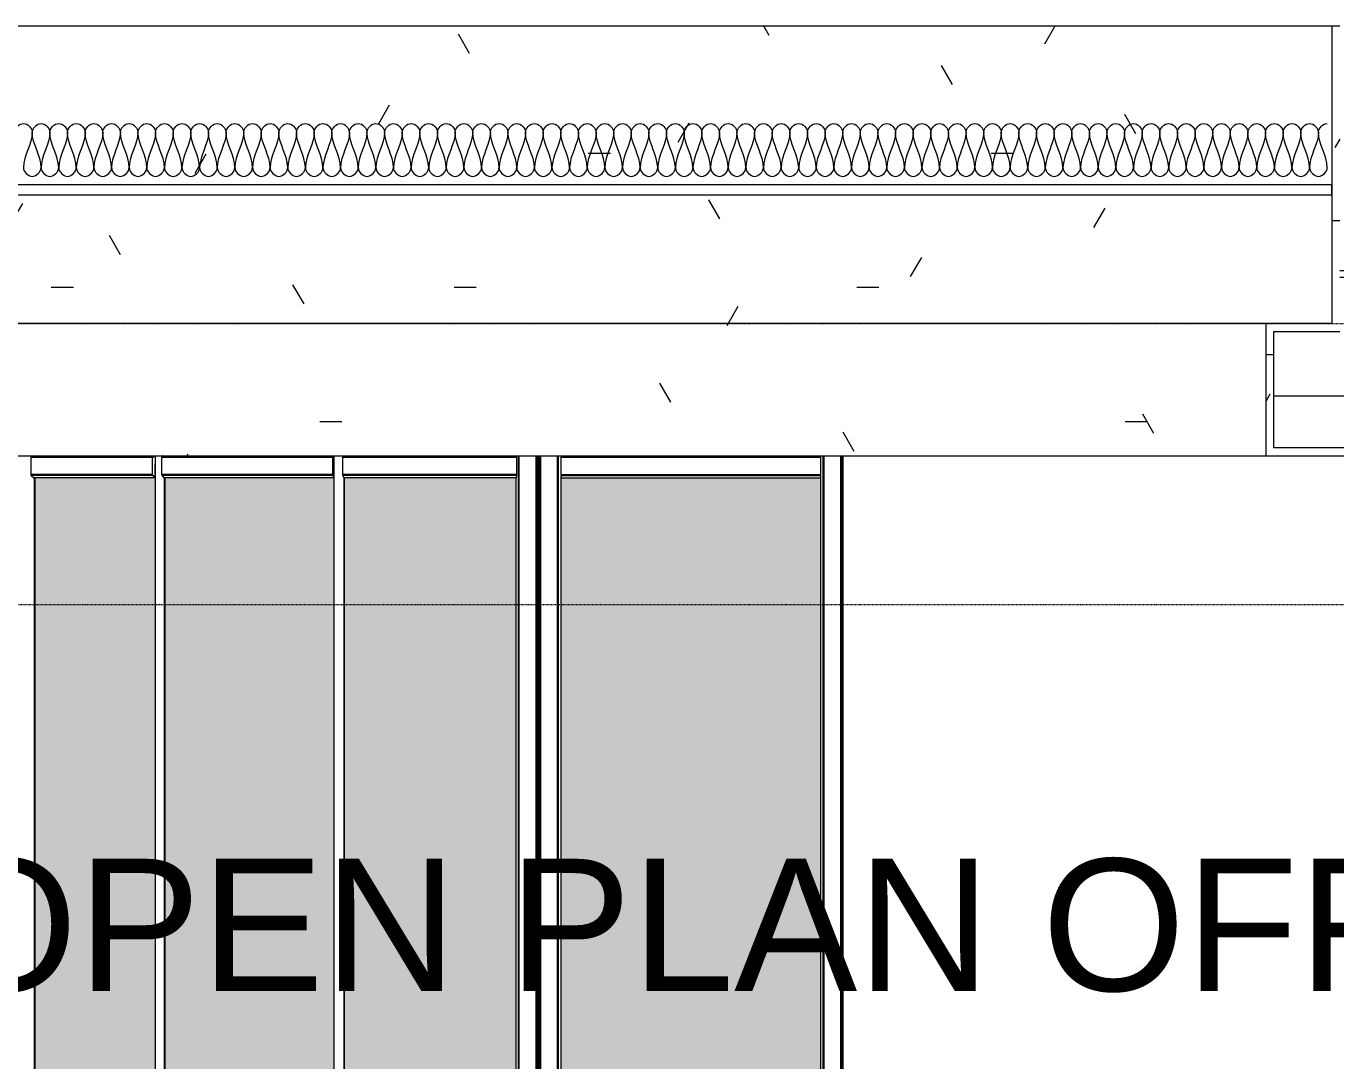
# Model space of a CAD drawing. Header units: millimetres. Extents: x -12186 to 152825, y -4386 to 9463.
# Drawn here: x 4589 to 6572, y 1689 to 3255 of the extents above; entities that cross this region are included whole.
import ezdxf

# ---------------------------------------------------------------- set-up
doc = ezdxf.new("R2010")
doc.units = ezdxf.units.MM
doc.linetypes.add('1000 Dashed', pattern=[2, 1, -1])
for name, color, linetype, lineweight in [('A-AREA-IDEN', 2, 'Continuous', 5), ('A-CLNG', 13, 'Continuous', 9), ('A-CLNG-PATT', 13, 'Continuous', 9), ('A-DETL', 90, 'Continuous', 5), ('A-FLOR-LEVL', 51, 'Continuous', 5), ('A-GLAZ-CURT', 52, 'Continuous', 5), ('A-GLAZ-CWMG', 51, 'Continuous', 5), ('I-WALL', 2, 'Continuous', 9)]:
    doc.layers.add(name, color=color, linetype=linetype, lineweight=lineweight)
doc.styles.add('Arial_2', font='arial.ttf', dxfattribs={"height": 200})
pattern_1 = [(0, (-1469.1, 2452.91), (812.8, 203.2), [33.528, -576.072, 33.528, -3827.272]), (0, (-1469.1, 2452.91), (812.8, 203.2), [-643.128, -576.072, 33.528, -1185.672, -2032]), (0, (-1469.1, 2452.91), (812.8, 203.2), [-2438.4, 33.528, -576.072, 33.528, -1388.872]), (0, (-1469.1, 2452.91), (812.8, 203.2), [-3081.528, -372.872, 33.528, -982.472]), (120, (-1164.3, 2554.51), (-582.3764, 602.3054), [33.528, -576.072, 33.528, -3827.272]), (120, (-1164.3, 2554.51), (-582.3764, 602.3054), [-643.128, -576.072, 33.528, -1185.672, -2032]), (120, (-1164.3, 2554.51), (-582.3764, 602.3054), [-2438.4, 33.528, -576.072, 33.528, -1388.872]), (120, (-1164.3, 2554.51), (-582.3764, 602.3054), [-3081.528, -372.872, 33.528, -982.472]), (240, (-1062.7, 2960.91), (-230.4236, -805.5054), [33.528, -576.072, 33.528, -3827.272]), (240, (-1062.7, 2960.91), (-230.4236, -805.5054), [-643.128, -576.072, 33.528, -1185.672, -2032]), (240, (-1062.7, 2960.91), (-230.4236, -805.5054), [-2438.4, 33.528, -576.072, 33.528, -1388.872]), (240, (-1062.7, 2960.91), (-230.4236, -805.5054), [-3081.528, -372.872, 33.528, -982.472])]

# ---------------------------------------------------------------- blocks, each defined once
blk = doc.blocks.new('System Panel - Glazed-1545070-Section A-A')
at = {"layer": 'A-GLAZ-CURT'}
h = blk.add_hatch(color=256, dxfattribs=at)
h.paths.add_polyline_path([(5070.8, 33.7), (5331.2, 33.7), (5331.2, 410.1), (5070.8, 404.6), (5070.8, 72.6)])
h.paths.add_polyline_path([(5070.8, 693.8), (5327.9, 709.8), (5331.2, 710.4), (5331.2, 2571.3), (5070.8, 2571.3), (5070.8, 693.9)])
blk.add_line((5070.8, 2571.3), (5070.8, 693.8), dxfattribs=at)
blk = doc.blocks.new('Rectangular Mullion - Clarity Aluminium Top Frame-1456944-Section A-A')
at = {"layer": 'A-GLAZ-CWMG'}
for p, q in [((4596.3, 2602.5), (4596.3, 2576.5)), ((4780.9, 2602.5), (4596.3, 2602.5)), ((4781.2, 2603), (4596.6, 2603)), ((4781.2, 2603), (4596.6, 2603)), ((4598.1, 2604.5), (4598.1, 2603)), ((4782.2, 2604.5), (4598.1, 2604.5)), ((4780.9, 2576.5), (4780.9, 2602.5)), ((4781.2, 2603), (4782.2, 2603)), ((4782.2, 2603), (4782.2, 2604.5)), ((4784.6, 2604.5), (4782.2, 2604.5)), ((4784.6, 2604.4), (4782.2, 2604.4)), ((4784.6, 2603.5), (4782.2, 2603.5)), ((4784.6, 2603.5), (4782.2, 2603.5)), ((4784.4, 2592), (4784.4, 2571.3)), ((4780.9, 2576.5), (4596.3, 2576.5)), ((4597.1, 2575), (4601.1, 2571.3)), ((4781.5, 2575), (4597.1, 2575)), ((4784.4, 2571.3), (4601.1, 2571.3)), ((4784.4, 2571.3), (4781.5, 2575))]:
    blk.add_line(p, q, dxfattribs=at)
at = {"layer": 'A-GLAZ-CWMG', "flags": 128}
for points in [[(4596.6, 2603), (4596.4, 2602.8), (4596.3, 2602.5)], [(4598.5, 2605), (4598.2, 2604.9), (4598.1, 2604.5)], [(4780.9, 2602.5), (4781, 2602.8), (4781.2, 2603)], [(4782.2, 2604.5), (4782.3, 2604.9), (4782.5, 2605)], [(4596.3, 2576.5), (4596.6, 2575.5), (4597.1, 2575)], [(4781.5, 2575), (4781.1, 2575.5), (4780.9, 2576.5)]]:
    blk.add_lwpolyline(points, dxfattribs=at)
blk = doc.blocks.new('System Panel - Glazed-1545071-Section A-A')
at = {"layer": 'A-GLAZ-CURT'}
h = blk.add_hatch(color=256, dxfattribs=at)
h.paths.add_polyline_path([(5055.3, 30), (5055.3, 404.7), (5037.5, 403.7), (4913.4, 33.7), (5055.3, 33.7), (5055.3, 30)])
h.paths.add_polyline_path([(4799.8, 33.7), (4893.5, 33.7), (5020.7, 415.5), (4942.6, 414.9), (4939.3, 416.3), (4820.9, 892.1), (4900.1, 891), (4905.2, 889.4), (4917.4, 881.6), (4923.7, 875.3), (4929.6, 866.9), (4933.7, 859.1), (4996.8, 729.7), (5010.2, 700.7), (5013.4, 689.8), (5055.3, 693.5), (5055.3, 2571.3), (4799.3, 2571.3), (4799.3, 33.7)])
blk.add_line((4799.3, 2571.3), (4799.3, 33.7), dxfattribs=at)
blk = doc.blocks.new('Rectangular Mullion - Clarity Aluminium Top Frame-1545067-Section A-A')
at = {"layer": 'A-GLAZ-CWMG'}
for p, q in [((5068.3, 2602.5), (5068.3, 2576.5)), ((5332, 2602.5), (5068.3, 2602.5)), ((5332, 2603), (5068.4, 2603)), ((5332, 2603), (5068.4, 2603)), ((5068.9, 2604.5), (5068.9, 2603)), ((5331.9, 2604.5), (5068.9, 2604.5)), ((5070.3, 2605), (5070.3, 2605)), ((5331.9, 2603), (5331.9, 2604.5)), ((5332, 2576.5), (5332, 2602.5)), ((5332, 2576.5), (5068.3, 2576.5)), ((5068.6, 2575), (5070, 2571.3)), ((5332, 2575), (5068.6, 2575)), ((5331.7, 2571.3), (5070, 2571.3)), ((5331.7, 2571.3), (5332, 2575))]:
    blk.add_line(p, q, dxfattribs=at)
at = {"layer": 'A-GLAZ-CWMG', "flags": 128}
for points in [[(5068.4, 2603), (5068.3, 2602.8), (5068.3, 2602.5)], [(5069.1, 2605), (5069, 2604.9), (5068.9, 2604.5)], [(5331.9, 2604.5), (5331.9, 2604.9), (5331.9, 2605)], [(5332, 2602.5), (5332, 2602.8), (5332, 2603)], [(5068.3, 2576.5), (5068.4, 2575.5), (5068.6, 2575)], [(5332, 2575), (5332, 2575.5), (5332, 2576.5)]]:
    blk.add_lwpolyline(points, dxfattribs=at)
blk = doc.blocks.new('System Panel - Glazed-1456966-Section A-A')
at = {"layer": 'A-GLAZ-CURT'}
blk.add_hatch(color=256, dxfattribs=at).paths.add_polyline_path([(4784.4, 30), (4784.6, 31.1), (4784.4, 2571.3), (4602.7, 2571.3), (4602.7, 33.7), (4784.4, 33.7), (4784.4, 30)])
blk.add_line((4602.7, 2571.3), (4602.7, 33.7), dxfattribs=at)
blk = doc.blocks.new('Rectangular Mullion - Clarity Aluminium Top Frame-1545069-Section A-A')
at = {"layer": 'A-GLAZ-CWMG'}
for p, q in [((4794.5, 2602.5), (4794.5, 2576.5)), ((5053.6, 2602.5), (4794.5, 2602.5)), ((5053.7, 2603), (4794.7, 2603)), ((5053.7, 2603), (4794.7, 2603)), ((4795.8, 2604.5), (4795.8, 2603)), ((5054.2, 2604.5), (4795.8, 2604.5)), ((4798.7, 2605), (4798.6, 2605)), ((5053.6, 2576.5), (5053.6, 2602.5)), ((5053.7, 2603), (5054.2, 2603)), ((5054.2, 2603), (5054.2, 2604.5)), ((5055.3, 2592), (5055.3, 2571.3)), ((5053.6, 2576.5), (4794.5, 2576.5)), ((4795.1, 2575), (4798, 2571.3)), ((5053.9, 2575), (4795.1, 2575)), ((5055.3, 2571.3), (4798, 2571.3)), ((5055.3, 2571.3), (5053.9, 2575))]:
    blk.add_line(p, q, dxfattribs=at)
at = {"layer": 'A-GLAZ-CWMG', "flags": 128}
for points in [[(4794.7, 2603), (4794.6, 2602.8), (4794.5, 2602.5)], [(4796.1, 2605), (4795.9, 2604.9), (4795.8, 2604.5)], [(5053.6, 2602.5), (5053.6, 2602.8), (5053.7, 2603)], [(5054.2, 2604.5), (5054.3, 2604.9), (5054.4, 2605)], [(4794.5, 2576.5), (4794.7, 2575.5), (4795.1, 2575)], [(5053.9, 2575), (5053.7, 2575.5), (5053.6, 2576.5)]]:
    blk.add_lwpolyline(points, dxfattribs=at)
blk = doc.blocks.new('Rectangular Mullion - Clarity Aluminium Mid Frame-V200-Section A-A')
at = {"layer": 'A-GLAZ-CWMG'}
blk.add_line((4601.3, 2571.3), (4601.3, 33.7), dxfattribs=at)
blk = doc.blocks.new('Rectangular Mullion - Clarity Aluminium Mid Frame-V201-Section A-A')
at = {"layer": 'A-GLAZ-CWMG'}
for p, q in [((4784.6, 2605), (4784.6, 31.1)), ((4798.1, 2571.3), (4798.1, 33.7))]:
    blk.add_line(p, q, dxfattribs=at)
blk = doc.blocks.new('Rectangular Mullion - Clarity Aluminium Mid Frame-V202-Section A-A')
at = {"layer": 'A-GLAZ-CWMG'}
for p, q in [((5055.3, 2605), (5055.3, 2592)), ((5055.3, 2571.2), (5055.3, 692.8)), ((5070, 2571.3), (5070, 693.8))]:
    blk.add_line(p, q, dxfattribs=at)
blk = doc.blocks.new('Rectangular Mullion - Clarity Aluminium Bottom Frame-1456970-Section A-A')
at = {"layer": 'A-GLAZ-CWMG'}
for p, q in [((5334.4, 708.3), (5334.4, 2605)), ((5335.7, 707.8), (5335.7, 2605)), ((5361.6, 683), (5361.6, 2605)), ((5362.4, 681.3), (5362.4, 2605)), ((5363.9, 676.5), (5363.9, 2605)), ((5364.4, 673.3), (5364.4, 2605)), ((5364.9, 670.5), (5364.9, 2605)), ((5364.9, 670.6), (5364.9, 2605)), ((5331.2, 709.2), (5331.2, 2571.3))]:
    blk.add_line(p, q, dxfattribs=at)
blk = doc.blocks.new('System Panel - Glazed-1544942-Section A-A')
at = {"layer": 'A-GLAZ-CURT'}
h = blk.add_hatch(color=256, dxfattribs=at)
h.paths.add_polyline_path([(5399, 33.7), (5444.1, 33.7), (5399, 327.4), (5399, 39.4)])
h.paths.add_polyline_path([(5557.3, 33.7), (5563.8, 33.7), (5563.8, 750), (5791.6, 750), (5791.6, 2571.3), (5399, 2571.3), (5399, 503.5), (5431.3, 490.3), (5437.4, 487.5), (5442.1, 420.2), (5404.1, 419.4), (5416.5, 338.2), (5463.8, 33.7), (5522.9, 33.7)])
h.paths.add_polyline_path([(5663.8, 50), (5704.6, 50), (5704.6, 70), (5663.8, 70), (5663.8, 630), (5791.6, 630), (5791.6, 720), (5583.8, 720), (5583.8, 50), (5660.6, 50)])
h.paths.add_polyline_path([(5791.6, 50), (5791.6, 70), (5747.3, 70), (5747.3, 50), (5763.9, 50)])
blk = doc.blocks.new('Rectangular Mullion - Clarity Aluminium Top Frame-1544940-Section A-A')
at = {"layer": 'A-GLAZ-CWMG'}
for p, q in [((5399, 2605), (5399, 2604.4)), ((5399, 2603.6), (5399, 2604.4)), ((5399, 2604.4), (5791.6, 2604.4)), ((5399, 2603), (5399, 2603.6)), ((5399, 2603.6), (5791.6, 2603.6)), ((5791.6, 2603), (5399, 2603)), ((5399, 2603), (5399, 2602.5)), ((5399, 2576.5), (5399, 2602.5)), ((5791.6, 2602.5), (5399, 2602.5)), ((5791.6, 2604.4), (5791.6, 2605)), ((5791.6, 2604.4), (5791.6, 2603.6)), ((5791.6, 2603.6), (5791.6, 2603)), ((5791.6, 2602.5), (5791.6, 2603)), ((5791.6, 2602.5), (5791.6, 2576.5)), ((5399, 2576.5), (5399, 2575)), ((5399, 2576.5), (5791.6, 2576.5)), ((5399, 2571.3), (5399, 2575)), ((5399, 2575), (5791.6, 2575)), ((5399, 2571.3), (5791.6, 2571.3)), ((5791.6, 2575), (5791.6, 2576.5)), ((5791.6, 2575), (5791.6, 2571.3))]:
    blk.add_line(p, q, dxfattribs=at)
blk = doc.blocks.new('Ceilings 1 - Ceilings 2-1438873-Section A-A')
at = {"layer": 'A-CLNG-PATT', "lineweight": 5}
h = blk.add_hatch(dxfattribs=at)
h.set_pattern_fill('FP_45', color=256, style=0, pattern_type=2)
h.set_pattern_definition([(0, (-1469.11, 2452.91), (406.4, 101.6), [33.528, -271.272, 33.528, -271.272, -1625.6]), (0, (-1469.11, 2452.91), (406.4, 101.6), [-609.6, 33.528, -576.072, 33.528, -271.272, -711.2]), (0, (-1469.11, 2452.91), (406.4, 101.6), [-1524, 33.528, -169.672, 33.528, -474.472]), (120, (-1316.71, 2503.72), (-291.1882, 301.1527), [33.528, -271.272, 33.528, -271.272, -1625.6]), (120, (-1316.71, 2503.72), (-291.1882, 301.1527), [-609.6, 33.528, -576.072, 33.528, -271.272, -711.2]), (120, (-1316.71, 2503.72), (-291.1882, 301.1527), [-1524, 33.528, -169.672, 33.528, -474.472]), (240, (-1265.91, 2706.91), (-115.2118, -402.7527), [33.528, -271.272, 33.528, -1896.872]), (240, (-1265.91, 2706.91), (-115.2118, -402.7527), [-338.328, -271.272, 33.528, -576.072, -1016]), (240, (-1265.91, 2706.91), (-115.2118, -402.7527), [-1219.2, 33.528, -271.272, 33.528, -677.672]), (240, (-1265.91, 2706.91), (-115.2118, -402.7527), [-1557.528, -169.672, 33.528, -474.472])])
h.paths.add_polyline_path([(1438.7, 2605), (2498.7, 2605), (2498.7, 2805), (2398.7, 2805), (2398.7, 3255), (2386.7, 3255), (2386.7, 2793), (2486.7, 2793), (2486.7, 2617), (1438.7, 2617)])
h.paths.add_polyline_path([(7451.2, 2605), (7525.7, 2605), (7525.7, 2617), (6477.7, 2617), (6477.7, 2793), (6577.7, 2793), (6577.7, 3255), (6565.7, 3255), (6565.7, 2805), (6465.7, 2805), (6465.7, 2605), (6900.2, 2605)])
at = {"layer": 'A-CLNG-PATT'}
h = blk.add_hatch(dxfattribs=at)
h.set_pattern_fill('FP_44', color=256, style=0, pattern_type=2)
h.set_pattern_definition(pattern_1)
h.paths.add_polyline_path([(2486.7, 2805), (6565.7, 2805), (6565.7, 3000), (2398.7, 3000), (2398.7, 2805)])
h.paths.add_polyline_path([(3594.6, 3015), (6565.7, 3015), (6565.7, 3255), (2398.7, 3255), (2398.7, 3015), (3043.7, 3015)])
h = blk.add_hatch(dxfattribs=at)
h.set_pattern_fill('FP_44', color=256, style=0, pattern_type=2)
h.set_pattern_definition(pattern_1)
h.paths.add_polyline_path([(4834.2, 2605), (6465.7, 2605), (6465.7, 2805), (2498.7, 2805), (2498.7, 2605), (4765.4, 2605)])
at = {"layer": 'A-CLNG'}
for p, q in [((6565.7, 3255), (2398.7, 3255)), ((6577.7, 3255), (6565.7, 3255)), ((6565.7, 3255), (6565.7, 2805)), ((6465.7, 2805), (2498.7, 2805)), ((6465.7, 2805), (6465.7, 2605)), ((6565.7, 2805), (6465.7, 2805)), ((6477.7, 2617), (6477.7, 2793)), ((6477.7, 2793), (6577.7, 2793)), ((7525.7, 2617), (6477.7, 2617)), ((2498.7, 2605), (6465.7, 2605)), ((6465.7, 2605), (7525.7, 2605))]:
    blk.add_line(p, q, dxfattribs=at)
blk = doc.blocks.new('Ceilings 5 - Ceilings 2-1440822-Section A-A')
at = {"layer": 'A-CLNG-PATT'}
h = blk.add_hatch(dxfattribs=at)
h.set_pattern_fill('FP_44', color=256, style=0, pattern_type=2)
h.set_pattern_definition(pattern_1)
h.paths.add_polyline_path([(6900.2, 2695.2), (7525.7, 2695.2), (7525.7, 2875), (6577.7, 2875), (6577.7, 2793), (6477.7, 2793), (6477.7, 2695.2), (6624.8, 2695.2)])
h = blk.add_hatch(dxfattribs=at)
h.set_pattern_fill('FP_44', color=256, style=0, pattern_type=2)
h.set_pattern_definition(pattern_1)
h.paths.add_polyline_path([(7198.5, 2875), (7198.5, 2885), (6577.7, 2885), (6577.7, 2875), (6900.2, 2875)])
at = {"layer": 'A-CLNG'}
for p, q in [((7198.5, 2885), (6577.7, 2885)), ((6577.7, 2875), (7525.7, 2875)), ((7198.5, 2885), (7210.5, 2885)), ((7198.5, 2875), (7198.5, 2885)), ((7210.5, 2875), (7210.5, 2885)), ((7525.7, 2875), (7525.7, 2805))]:
    blk.add_line(p, q, dxfattribs=at)
blk = doc.blocks.new('Rectangular Mullion - Clarity Aluminium Top Frame-V208-Section A-A')
at = {"layer": 'A-GLAZ-CWMG'}
for p, q in [((5795.3, 2605), (5795.3, 750)), ((5796.8, 2605), (5796.8, 750)), ((5822.7, 750), (5822.7, 2605)), ((5823.3, 750), (5823.3, 2605)), ((5823.9, 2605), (5823.9, 750)), ((5824.7, 2605), (5824.7, 750)), ((5791.6, 2571.3), (5791.6, 750))]:
    blk.add_line(p, q, dxfattribs=at)
blk = doc.blocks.new('Rectangular Mullion - Clarity Aluminium Bottom Frame-V210-Section A-A')
at = {"layer": 'A-GLAZ-CWMG'}
for p, q in [((5365.3, 2605), (5365.3, 667.6)), ((5365.9, 659), (5365.9, 2605)), ((5366.7, 647.8), (5366.7, 2605)), ((5367.3, 2605), (5367.3, 639.2)), ((5367.8, 2605), (5367.8, 631.9)), ((5393.8, 505.4), (5393.8, 2605)), ((5395.3, 504.9), (5395.3, 2605)), ((5399, 504.2), (5399, 2571.3))]:
    blk.add_line(p, q, dxfattribs=at)

msp = doc.modelspace()

# ---------------------------------------------------------------- linework, layer by layer
at = {"layer": 'A-CLNG'}
for p, q in [((6565.7, 3015), (2398.7, 3015)), ((6565.7, 3000), (6565.7, 3015)), ((2398.7, 3000), (6565.7, 3000))]:
    msp.add_line(p, q, dxfattribs=at)
at = {"layer": 'A-DETL'}
for points in [[(4572, 3094.4), (4572, 3100.7), (4585.3, 3114.8), (4598.7, 3100.7), (4598.7, 3094.4)], [(4598.7, 3094.4), (4598.7, 3076.1), (4585.3, 3059.4), (4585.3, 3041.1)], [(4598.7, 3094.4), (4598.7, 3100.7), (4612, 3114.8), (4625.3, 3100.7), (4625.3, 3094.4)], [(4612, 3041.1), (4612, 3059.4), (4598.7, 3076.1), (4598.7, 3094.4)], [(4625.3, 3094.4), (4625.3, 3076.1), (4612, 3059.4), (4612, 3041.1)], [(4625.3, 3094.4), (4625.3, 3100.7), (4638.7, 3114.8), (4652, 3100.7), (4652, 3094.4)], [(4638.7, 3041.1), (4638.7, 3059.4), (4625.3, 3076.1), (4625.3, 3094.4)], [(4652, 3094.4), (4652, 3076.1), (4638.7, 3059.4), (4638.7, 3041.1)], [(4652, 3094.4), (4652, 3100.7), (4665.3, 3114.8), (4678.7, 3100.7), (4678.7, 3094.4)], [(4665.3, 3041.1), (4665.3, 3059.4), (4652, 3076.1), (4652, 3094.4)], [(4678.7, 3094.4), (4678.7, 3076.1), (4665.3, 3059.4), (4665.3, 3041.1)], [(4678.7, 3094.4), (4678.7, 3100.7), (4692, 3114.8), (4705.3, 3100.7), (4705.3, 3094.4)], [(4692, 3041.1), (4692, 3059.4), (4678.7, 3076.1), (4678.7, 3094.4)], [(4705.3, 3094.4), (4705.3, 3076.1), (4692, 3059.4), (4692, 3041.1)], [(4705.3, 3094.4), (4705.3, 3100.7), (4718.7, 3114.8), (4732, 3100.7), (4732, 3094.4)], [(4718.7, 3041.1), (4718.7, 3059.4), (4705.3, 3076.1), (4705.3, 3094.4)], [(4732, 3094.4), (4732, 3076.1), (4718.7, 3059.4), (4718.7, 3041.1)], [(4732, 3094.4), (4732, 3100.7), (4745.3, 3114.8), (4758.7, 3100.7), (4758.7, 3094.4)], [(4745.3, 3041.1), (4745.3, 3059.4), (4732, 3076.1), (4732, 3094.4)], [(4758.7, 3094.4), (4758.7, 3076.1), (4745.3, 3059.4), (4745.3, 3041.1)], [(4758.7, 3094.4), (4758.7, 3100.7), (4772, 3114.8), (4785.3, 3100.7), (4785.3, 3094.4)], [(4772, 3041.1), (4772, 3059.4), (4758.7, 3076.1), (4758.7, 3094.4)], [(4785.3, 3094.4), (4785.3, 3076.1), (4772, 3059.4), (4772, 3041.1)], [(4785.3, 3094.4), (4785.3, 3100.7), (4798.7, 3114.8), (4812, 3100.7), (4812, 3094.4)], [(4798.7, 3041.1), (4798.7, 3059.4), (4785.3, 3076.1), (4785.3, 3094.4)], [(4812, 3094.4), (4812, 3076.1), (4798.7, 3059.4), (4798.7, 3041.1)], [(4812, 3094.4), (4812, 3100.7), (4825.3, 3114.8), (4838.7, 3100.7), (4838.7, 3094.4)], [(4825.3, 3041.1), (4825.3, 3059.4), (4812, 3076.1), (4812, 3094.4)], [(4838.7, 3094.4), (4838.7, 3076.1), (4825.3, 3059.4), (4825.3, 3041.1)], [(4838.7, 3094.4), (4838.7, 3100.7), (4852, 3114.8), (4865.3, 3100.7), (4865.3, 3094.4)], [(4852, 3041.1), (4852, 3059.4), (4838.7, 3076.1), (4838.7, 3094.4)], [(4865.3, 3094.4), (4865.3, 3076.1), (4852, 3059.4), (4852, 3041.1)], [(4865.3, 3094.4), (4865.3, 3100.7), (4878.7, 3114.8), (4892, 3100.7), (4892, 3094.4)], [(4878.7, 3041.1), (4878.7, 3059.4), (4865.3, 3076.1), (4865.3, 3094.4)], [(4892, 3094.4), (4892, 3076.1), (4878.7, 3059.4), (4878.7, 3041.1)], [(4892, 3094.4), (4892, 3100.7), (4905.3, 3114.8), (4918.7, 3100.7), (4918.7, 3094.4)], [(4905.3, 3041.1), (4905.3, 3059.4), (4892, 3076.1), (4892, 3094.4)], [(4918.7, 3094.4), (4918.7, 3076.1), (4905.3, 3059.4), (4905.3, 3041.1)], [(4918.7, 3094.4), (4918.7, 3100.7), (4932, 3114.8), (4945.3, 3100.7), (4945.3, 3094.4)], [(4932, 3041.1), (4932, 3059.4), (4918.7, 3076.1), (4918.7, 3094.4)], [(4945.3, 3094.4), (4945.3, 3076.1), (4932, 3059.4), (4932, 3041.1)], [(4945.3, 3094.4), (4945.3, 3100.7), (4958.7, 3114.8), (4972, 3100.7), (4972, 3094.4)], [(4958.7, 3041.1), (4958.7, 3059.4), (4945.3, 3076.1), (4945.3, 3094.4)], [(4972, 3094.4), (4972, 3076.1), (4958.7, 3059.4), (4958.7, 3041.1)], [(4972, 3094.4), (4972, 3100.7), (4985.3, 3114.8), (4998.7, 3100.7), (4998.7, 3094.4)], [(4985.3, 3041.1), (4985.3, 3059.4), (4972, 3076.1), (4972, 3094.4)], [(4998.7, 3094.4), (4998.7, 3076.1), (4985.3, 3059.4), (4985.3, 3041.1)], [(4998.7, 3094.4), (4998.7, 3100.7), (5012, 3114.8), (5025.3, 3100.7), (5025.3, 3094.4)], [(5012, 3041.1), (5012, 3059.4), (4998.7, 3076.1), (4998.7, 3094.4)], [(5025.3, 3094.4), (5025.3, 3076.1), (5012, 3059.4), (5012, 3041.1)], [(5025.3, 3094.4), (5025.3, 3100.7), (5038.7, 3114.8), (5052, 3100.7), (5052, 3094.4)], [(5038.7, 3041.1), (5038.7, 3059.4), (5025.3, 3076.1), (5025.3, 3094.4)], [(5052, 3094.4), (5052, 3076.1), (5038.7, 3059.4), (5038.7, 3041.1)], [(5052, 3094.4), (5052, 3100.7), (5065.3, 3114.8), (5078.7, 3100.7), (5078.7, 3094.4)], [(5065.3, 3041.1), (5065.3, 3059.4), (5052, 3076.1), (5052, 3094.4)], [(5078.7, 3094.4), (5078.7, 3076.1), (5065.3, 3059.4), (5065.3, 3041.1)], [(5078.7, 3094.4), (5078.7, 3100.7), (5092, 3114.8), (5105.3, 3100.7), (5105.3, 3094.4)], [(5092, 3041.1), (5092, 3059.4), (5078.7, 3076.1), (5078.7, 3094.4)], [(5105.3, 3094.4), (5105.3, 3076.1), (5092, 3059.4), (5092, 3041.1)], [(5105.3, 3094.4), (5105.3, 3100.7), (5118.7, 3114.8), (5132, 3100.7), (5132, 3094.4)], [(5118.7, 3041.1), (5118.7, 3059.4), (5105.3, 3076.1), (5105.3, 3094.4)], [(5132, 3094.4), (5132, 3076.1), (5118.7, 3059.4), (5118.7, 3041.1)], [(5132, 3094.4), (5132, 3100.7), (5145.3, 3114.8), (5158.7, 3100.7), (5158.7, 3094.4)], [(5145.3, 3041.1), (5145.3, 3059.4), (5132, 3076.1), (5132, 3094.4)], [(5158.7, 3094.4), (5158.7, 3076.1), (5145.3, 3059.4), (5145.3, 3041.1)], [(5158.7, 3094.4), (5158.7, 3100.7), (5172, 3114.8), (5185.3, 3100.7), (5185.3, 3094.4)], [(5172, 3041.1), (5172, 3059.4), (5158.7, 3076.1), (5158.7, 3094.4)], [(5185.3, 3094.4), (5185.3, 3076.1), (5172, 3059.4), (5172, 3041.1)], [(5185.3, 3094.4), (5185.3, 3100.7), (5198.7, 3114.8), (5212, 3100.7), (5212, 3094.4)], [(5198.7, 3041.1), (5198.7, 3059.4), (5185.3, 3076.1), (5185.3, 3094.4)], [(5212, 3094.4), (5212, 3076.1), (5198.7, 3059.4), (5198.7, 3041.1)], [(5212, 3094.4), (5212, 3100.7), (5225.3, 3114.8), (5238.7, 3100.7), (5238.7, 3094.4)], [(5225.3, 3041.1), (5225.3, 3059.4), (5212, 3076.1), (5212, 3094.4)], [(5238.7, 3094.4), (5238.7, 3076.1), (5225.3, 3059.4), (5225.3, 3041.1)], [(5238.7, 3094.4), (5238.7, 3100.7), (5252, 3114.8), (5265.3, 3100.7), (5265.3, 3094.4)], [(5252, 3041.1), (5252, 3059.4), (5238.7, 3076.1), (5238.7, 3094.4)], [(5265.3, 3094.4), (5265.3, 3076.1), (5252, 3059.4), (5252, 3041.1)], [(5265.3, 3094.4), (5265.3, 3100.7), (5278.7, 3114.8), (5292, 3100.7), (5292, 3094.4)], [(5278.7, 3041.1), (5278.7, 3059.4), (5265.3, 3076.1), (5265.3, 3094.4)], [(5292, 3094.4), (5292, 3076.1), (5278.7, 3059.4), (5278.7, 3041.1)], [(5292, 3094.4), (5292, 3100.7), (5305.3, 3114.8), (5318.7, 3100.7), (5318.7, 3094.4)], [(5305.3, 3041.1), (5305.3, 3059.4), (5292, 3076.1), (5292, 3094.4)], [(5318.7, 3094.4), (5318.7, 3076.1), (5305.3, 3059.4), (5305.3, 3041.1)], [(5318.7, 3094.4), (5318.7, 3100.7), (5332, 3114.8), (5345.3, 3100.7), (5345.3, 3094.4)], [(5332, 3041.1), (5332, 3059.4), (5318.7, 3076.1), (5318.7, 3094.4)], [(5345.3, 3094.4), (5345.3, 3076.1), (5332, 3059.4), (5332, 3041.1)], [(5345.3, 3094.4), (5345.3, 3100.7), (5358.7, 3114.8), (5372, 3100.7), (5372, 3094.4)], [(5358.7, 3041.1), (5358.7, 3059.4), (5345.3, 3076.1), (5345.3, 3094.4)], [(5372, 3094.4), (5372, 3076.1), (5358.7, 3059.4), (5358.7, 3041.1)], [(5372, 3094.4), (5372, 3100.7), (5385.3, 3114.8), (5398.7, 3100.7), (5398.7, 3094.4)], [(5385.3, 3041.1), (5385.3, 3059.4), (5372, 3076.1), (5372, 3094.4)], [(5398.7, 3094.4), (5398.7, 3076.1), (5385.3, 3059.4), (5385.3, 3041.1)], [(5398.7, 3094.4), (5398.7, 3100.7), (5412, 3114.8), (5425.3, 3100.7), (5425.3, 3094.4)], [(5412, 3041.1), (5412, 3059.4), (5398.7, 3076.1), (5398.7, 3094.4)], [(5425.3, 3094.4), (5425.3, 3076.1), (5412, 3059.4), (5412, 3041.1)], [(5425.3, 3094.4), (5425.3, 3100.7), (5438.7, 3114.8), (5452, 3100.7), (5452, 3094.4)], [(5438.7, 3041.1), (5438.7, 3059.4), (5425.3, 3076.1), (5425.3, 3094.4)], [(5452, 3094.4), (5452, 3076.1), (5438.7, 3059.4), (5438.7, 3041.1)], [(5452, 3094.4), (5452, 3100.7), (5465.3, 3114.8), (5478.7, 3100.7), (5478.7, 3094.4)], [(5465.3, 3041.1), (5465.3, 3059.4), (5452, 3076.1), (5452, 3094.4)], [(5478.7, 3094.4), (5478.7, 3076.1), (5465.3, 3059.4), (5465.3, 3041.1)], [(5478.7, 3094.4), (5478.7, 3100.7), (5492, 3114.8), (5505.3, 3100.7), (5505.3, 3094.4)], [(5492, 3041.1), (5492, 3059.4), (5478.7, 3076.1), (5478.7, 3094.4)], [(5505.3, 3094.4), (5505.3, 3076.1), (5492, 3059.4), (5492, 3041.1)], [(5505.3, 3094.4), (5505.3, 3100.7), (5518.7, 3114.8), (5532, 3100.7), (5532, 3094.4)], [(5518.7, 3041.1), (5518.7, 3059.4), (5505.3, 3076.1), (5505.3, 3094.4)], [(5532, 3094.4), (5532, 3076.1), (5518.7, 3059.4), (5518.7, 3041.1)], [(5532, 3094.4), (5532, 3100.7), (5545.3, 3114.8), (5558.7, 3100.7), (5558.7, 3094.4)], [(5545.3, 3041.1), (5545.3, 3059.4), (5532, 3076.1), (5532, 3094.4)], [(5558.7, 3094.4), (5558.7, 3076.1), (5545.3, 3059.4), (5545.3, 3041.1)], [(5558.7, 3094.4), (5558.7, 3100.7), (5572, 3114.8), (5585.3, 3100.7), (5585.3, 3094.4)], [(5572, 3041.1), (5572, 3059.4), (5558.7, 3076.1), (5558.7, 3094.4)], [(5585.3, 3094.4), (5585.3, 3076.1), (5572, 3059.4), (5572, 3041.1)], [(5585.3, 3094.4), (5585.3, 3100.7), (5598.7, 3114.8), (5612, 3100.7), (5612, 3094.4)], [(5598.7, 3041.1), (5598.7, 3059.4), (5585.3, 3076.1), (5585.3, 3094.4)], [(5612, 3094.4), (5612, 3076.1), (5598.7, 3059.4), (5598.7, 3041.1)], [(5612, 3094.4), (5612, 3100.7), (5625.3, 3114.8), (5638.7, 3100.7), (5638.7, 3094.4)], [(5625.3, 3041.1), (5625.3, 3059.4), (5612, 3076.1), (5612, 3094.4)], [(5638.7, 3094.4), (5638.7, 3076.1), (5625.3, 3059.4), (5625.3, 3041.1)], [(5638.7, 3094.4), (5638.7, 3100.7), (5652, 3114.8), (5665.3, 3100.7), (5665.3, 3094.4)], [(5652, 3041.1), (5652, 3059.4), (5638.7, 3076.1), (5638.7, 3094.4)], [(5665.3, 3094.4), (5665.3, 3076.1), (5652, 3059.4), (5652, 3041.1)], [(5665.3, 3094.4), (5665.3, 3100.7), (5678.7, 3114.8), (5692, 3100.7), (5692, 3094.4)], [(5678.7, 3041.1), (5678.7, 3059.4), (5665.3, 3076.1), (5665.3, 3094.4)], [(5692, 3094.4), (5692, 3076.1), (5678.7, 3059.4), (5678.7, 3041.1)], [(5692, 3094.4), (5692, 3100.7), (5705.3, 3114.8), (5718.7, 3100.7), (5718.7, 3094.4)], [(5705.3, 3041.1), (5705.3, 3059.4), (5692, 3076.1), (5692, 3094.4)], [(5718.7, 3094.4), (5718.7, 3076.1), (5705.3, 3059.4), (5705.3, 3041.1)], [(5718.7, 3094.4), (5718.7, 3100.7), (5732, 3114.8), (5745.3, 3100.7), (5745.3, 3094.4)], [(5732, 3041.1), (5732, 3059.4), (5718.7, 3076.1), (5718.7, 3094.4)], [(5745.3, 3094.4), (5745.3, 3076.1), (5732, 3059.4), (5732, 3041.1)], [(5745.3, 3094.4), (5745.3, 3100.7), (5758.7, 3114.8), (5772, 3100.7), (5772, 3094.4)], [(5758.7, 3041.1), (5758.7, 3059.4), (5745.3, 3076.1), (5745.3, 3094.4)], [(5772, 3094.4), (5772, 3076.1), (5758.7, 3059.4), (5758.7, 3041.1)], [(5772, 3094.4), (5772, 3100.7), (5785.3, 3114.8), (5798.7, 3100.7), (5798.7, 3094.4)], [(5785.3, 3041.1), (5785.3, 3059.4), (5772, 3076.1), (5772, 3094.4)], [(5798.7, 3094.4), (5798.7, 3076.1), (5785.3, 3059.4), (5785.3, 3041.1)], [(5798.7, 3094.4), (5798.7, 3100.7), (5812, 3114.8), (5825.3, 3100.7), (5825.3, 3094.4)], [(5812, 3041.1), (5812, 3059.4), (5798.7, 3076.1), (5798.7, 3094.4)], [(5825.3, 3094.4), (5825.3, 3076.1), (5812, 3059.4), (5812, 3041.1)], [(5825.3, 3094.4), (5825.3, 3100.7), (5838.7, 3114.8), (5852, 3100.7), (5852, 3094.4)], [(5838.7, 3041.1), (5838.7, 3059.4), (5825.3, 3076.1), (5825.3, 3094.4)], [(5852, 3094.4), (5852, 3076.1), (5838.7, 3059.4), (5838.7, 3041.1)], [(5852, 3094.4), (5852, 3100.7), (5865.3, 3114.8), (5878.7, 3100.7), (5878.7, 3094.4)], [(5865.3, 3041.1), (5865.3, 3059.4), (5852, 3076.1), (5852, 3094.4)], [(5878.7, 3094.4), (5878.7, 3076.1), (5865.3, 3059.4), (5865.3, 3041.1)], [(5878.7, 3094.4), (5878.7, 3100.7), (5892, 3114.8), (5905.3, 3100.7), (5905.3, 3094.4)], [(5892, 3041.1), (5892, 3059.4), (5878.7, 3076.1), (5878.7, 3094.4)], [(5905.3, 3094.4), (5905.3, 3076.1), (5892, 3059.4), (5892, 3041.1)], [(5905.3, 3094.4), (5905.3, 3100.7), (5918.7, 3114.8), (5932, 3100.7), (5932, 3094.4)], [(5918.7, 3041.1), (5918.7, 3059.4), (5905.3, 3076.1), (5905.3, 3094.4)], [(5932, 3094.4), (5932, 3076.1), (5918.7, 3059.4), (5918.7, 3041.1)], [(5932, 3094.4), (5932, 3100.7), (5945.3, 3114.8), (5958.7, 3100.7), (5958.7, 3094.4)], [(5945.3, 3041.1), (5945.3, 3059.4), (5932, 3076.1), (5932, 3094.4)], [(5958.7, 3094.4), (5958.7, 3076.1), (5945.3, 3059.4), (5945.3, 3041.1)], [(5958.7, 3094.4), (5958.7, 3100.7), (5972, 3114.8), (5985.3, 3100.7), (5985.3, 3094.4)], [(5972, 3041.1), (5972, 3059.4), (5958.7, 3076.1), (5958.7, 3094.4)], [(5985.3, 3094.4), (5985.3, 3076.1), (5972, 3059.4), (5972, 3041.1)], [(5985.3, 3094.4), (5985.3, 3100.7), (5998.7, 3114.8), (6012, 3100.7), (6012, 3094.4)], [(5998.7, 3041.1), (5998.7, 3059.4), (5985.3, 3076.1), (5985.3, 3094.4)], [(6012, 3094.4), (6012, 3076.1), (5998.7, 3059.4), (5998.7, 3041.1)], [(6012, 3094.4), (6012, 3100.7), (6025.3, 3114.8), (6038.7, 3100.7), (6038.7, 3094.4)], [(6025.3, 3041.1), (6025.3, 3059.4), (6012, 3076.1), (6012, 3094.4)], [(6038.7, 3094.4), (6038.7, 3076.1), (6025.3, 3059.4), (6025.3, 3041.1)], [(6038.7, 3094.4), (6038.7, 3100.7), (6052, 3114.8), (6065.3, 3100.7), (6065.3, 3094.4)], [(6052, 3041.1), (6052, 3059.4), (6038.7, 3076.1), (6038.7, 3094.4)], [(6065.3, 3094.4), (6065.3, 3076.1), (6052, 3059.4), (6052, 3041.1)], [(6065.3, 3094.4), (6065.3, 3100.7), (6078.7, 3114.8), (6092, 3100.7), (6092, 3094.4)], [(6078.7, 3041.1), (6078.7, 3059.4), (6065.3, 3076.1), (6065.3, 3094.4)], [(6092, 3094.4), (6092, 3076.1), (6078.7, 3059.4), (6078.7, 3041.1)], [(6092, 3094.4), (6092, 3100.7), (6105.3, 3114.8), (6118.7, 3100.7), (6118.7, 3094.4)], [(6105.3, 3041.1), (6105.3, 3059.4), (6092, 3076.1), (6092, 3094.4)], [(6118.7, 3094.4), (6118.7, 3076.1), (6105.3, 3059.4), (6105.3, 3041.1)], [(6118.7, 3094.4), (6118.7, 3100.7), (6132, 3114.8), (6145.3, 3100.7), (6145.3, 3094.4)], [(6132, 3041.1), (6132, 3059.4), (6118.7, 3076.1), (6118.7, 3094.4)], [(6145.3, 3094.4), (6145.3, 3076.1), (6132, 3059.4), (6132, 3041.1)], [(6145.3, 3094.4), (6145.3, 3100.7), (6158.7, 3114.8), (6172, 3100.7), (6172, 3094.4)], [(6158.7, 3041.1), (6158.7, 3059.4), (6145.3, 3076.1), (6145.3, 3094.4)], [(6172, 3094.4), (6172, 3076.1), (6158.7, 3059.4), (6158.7, 3041.1)], [(6172, 3094.4), (6172, 3100.7), (6185.3, 3114.8), (6198.7, 3100.7), (6198.7, 3094.4)], [(6185.3, 3041.1), (6185.3, 3059.4), (6172, 3076.1), (6172, 3094.4)], [(6198.7, 3094.4), (6198.7, 3076.1), (6185.3, 3059.4), (6185.3, 3041.1)], [(6198.7, 3094.4), (6198.7, 3100.7), (6212, 3114.8), (6225.3, 3100.7), (6225.3, 3094.4)], [(6212, 3041.1), (6212, 3059.4), (6198.7, 3076.1), (6198.7, 3094.4)], [(6225.3, 3094.4), (6225.3, 3076.1), (6212, 3059.4), (6212, 3041.1)], [(6225.3, 3094.4), (6225.3, 3100.7), (6238.7, 3114.8), (6252, 3100.7), (6252, 3094.4)], [(6238.7, 3041.1), (6238.7, 3059.4), (6225.3, 3076.1), (6225.3, 3094.4)], [(6252, 3094.4), (6252, 3076.1), (6238.7, 3059.4), (6238.7, 3041.1)], [(6252, 3094.4), (6252, 3100.7), (6265.3, 3114.8), (6278.7, 3100.7), (6278.7, 3094.4)], [(6265.3, 3041.1), (6265.3, 3059.4), (6252, 3076.1), (6252, 3094.4)], [(6278.7, 3094.4), (6278.7, 3076.1), (6265.3, 3059.4), (6265.3, 3041.1)], [(6278.7, 3094.4), (6278.7, 3100.7), (6292, 3114.8), (6305.3, 3100.7), (6305.3, 3094.4)], [(6292, 3041.1), (6292, 3059.4), (6278.7, 3076.1), (6278.7, 3094.4)], [(6305.3, 3094.4), (6305.3, 3076.1), (6292, 3059.4), (6292, 3041.1)], [(6305.3, 3094.4), (6305.3, 3100.7), (6318.7, 3114.8), (6332, 3100.7), (6332, 3094.4)], [(6318.7, 3041.1), (6318.7, 3059.4), (6305.3, 3076.1), (6305.3, 3094.4)], [(6332, 3094.4), (6332, 3076.1), (6318.7, 3059.4), (6318.7, 3041.1)], [(6332, 3094.4), (6332, 3100.7), (6345.3, 3114.8), (6358.7, 3100.7), (6358.7, 3094.4)], [(6345.3, 3041.1), (6345.3, 3059.4), (6332, 3076.1), (6332, 3094.4)], [(6358.7, 3094.4), (6358.7, 3076.1), (6345.3, 3059.4), (6345.3, 3041.1)], [(6358.7, 3094.4), (6358.7, 3100.7), (6372, 3114.8), (6385.3, 3100.7), (6385.3, 3094.4)], [(6372, 3041.1), (6372, 3059.4), (6358.7, 3076.1), (6358.7, 3094.4)], [(6385.3, 3094.4), (6385.3, 3076.1), (6372, 3059.4), (6372, 3041.1)], [(6385.3, 3094.4), (6385.3, 3100.7), (6398.7, 3114.8), (6412, 3100.7), (6412, 3094.4)], [(6398.7, 3041.1), (6398.7, 3059.4), (6385.3, 3076.1), (6385.3, 3094.4)], [(6412, 3094.4), (6412, 3076.1), (6398.7, 3059.4), (6398.7, 3041.1)], [(6412, 3094.4), (6412, 3100.7), (6425.3, 3114.8), (6438.7, 3100.7), (6438.7, 3094.4)], [(6425.3, 3041.1), (6425.3, 3059.4), (6412, 3076.1), (6412, 3094.4)], [(6438.7, 3094.4), (6438.7, 3076.1), (6425.3, 3059.4), (6425.3, 3041.1)], [(6438.7, 3094.4), (6438.7, 3100.7), (6452, 3114.8), (6465.3, 3100.7), (6465.3, 3094.4)], [(6452, 3041.1), (6452, 3059.4), (6438.7, 3076.1), (6438.7, 3094.4)], [(6465.3, 3094.4), (6465.3, 3076.1), (6452, 3059.4), (6452, 3041.1)], [(6465.3, 3094.4), (6465.3, 3100.7), (6478.7, 3114.8), (6492, 3100.7), (6492, 3094.4)], [(6478.7, 3041.1), (6478.7, 3059.4), (6465.3, 3076.1), (6465.3, 3094.4)], [(6492, 3094.4), (6492, 3076.1), (6478.7, 3059.4), (6478.7, 3041.1)], [(6492, 3094.4), (6492, 3100.7), (6505.3, 3114.8), (6518.7, 3100.7), (6518.7, 3094.4)], [(6505.3, 3041.1), (6505.3, 3059.4), (6492, 3076.1), (6492, 3094.4)], [(6518.7, 3094.4), (6518.7, 3076.1), (6505.3, 3059.4), (6505.3, 3041.1)], [(6518.7, 3094.4), (6518.7, 3100.7), (6532, 3114.8), (6545.3, 3100.7), (6545.3, 3094.4)], [(6532, 3041.1), (6532, 3059.4), (6518.7, 3076.1), (6518.7, 3094.4)], [(6545.3, 3094.4), (6545.3, 3076.1), (6532, 3059.4), (6532, 3041.1)], [(6545.3, 3094.4), (6545.3, 3100.7), (6552.4, 3107.7), (6558.7, 3107.7)], [(6558.7, 3041.1), (6558.7, 3059.4), (6545.3, 3076.1), (6545.3, 3094.4)], [(4585.3, 3041.1), (4585.3, 3034.8), (4598.7, 3020.7), (4612, 3034.8), (4612, 3041.1)], [(4612, 3041.1), (4612, 3034.8), (4625.3, 3020.7), (4638.7, 3034.8), (4638.7, 3041.1)], [(4638.7, 3041.1), (4638.7, 3034.8), (4652, 3020.7), (4665.3, 3034.8), (4665.3, 3041.1)], [(4665.3, 3041.1), (4665.3, 3034.8), (4678.7, 3020.7), (4692, 3034.8), (4692, 3041.1)], [(4692, 3041.1), (4692, 3034.8), (4705.3, 3020.7), (4718.7, 3034.8), (4718.7, 3041.1)], [(4718.7, 3041.1), (4718.7, 3034.8), (4732, 3020.7), (4745.3, 3034.8), (4745.3, 3041.1)], [(4745.3, 3041.1), (4745.3, 3034.8), (4758.7, 3020.7), (4772, 3034.8), (4772, 3041.1)], [(4772, 3041.1), (4772, 3034.8), (4785.3, 3020.7), (4798.7, 3034.8), (4798.7, 3041.1)], [(4798.7, 3041.1), (4798.7, 3034.8), (4812, 3020.7), (4825.3, 3034.8), (4825.3, 3041.1)], [(4825.3, 3041.1), (4825.3, 3034.8), (4838.7, 3020.7), (4852, 3034.8), (4852, 3041.1)], [(4852, 3041.1), (4852, 3034.8), (4865.3, 3020.7), (4878.7, 3034.8), (4878.7, 3041.1)], [(4878.7, 3041.1), (4878.7, 3034.8), (4892, 3020.7), (4905.3, 3034.8), (4905.3, 3041.1)], [(4905.3, 3041.1), (4905.3, 3034.8), (4918.7, 3020.7), (4932, 3034.8), (4932, 3041.1)], [(4932, 3041.1), (4932, 3034.8), (4945.3, 3020.7), (4958.7, 3034.8), (4958.7, 3041.1)], [(4958.7, 3041.1), (4958.7, 3034.8), (4972, 3020.7), (4985.3, 3034.8), (4985.3, 3041.1)], [(4985.3, 3041.1), (4985.3, 3034.8), (4998.7, 3020.7), (5012, 3034.8), (5012, 3041.1)], [(5012, 3041.1), (5012, 3034.8), (5025.3, 3020.7), (5038.7, 3034.8), (5038.7, 3041.1)], [(5038.7, 3041.1), (5038.7, 3034.8), (5052, 3020.7), (5065.3, 3034.8), (5065.3, 3041.1)], [(5065.3, 3041.1), (5065.3, 3034.8), (5078.7, 3020.7), (5092, 3034.8), (5092, 3041.1)], [(5092, 3041.1), (5092, 3034.8), (5105.3, 3020.7), (5118.7, 3034.8), (5118.7, 3041.1)], [(5118.7, 3041.1), (5118.7, 3034.8), (5132, 3020.7), (5145.3, 3034.8), (5145.3, 3041.1)], [(5145.3, 3041.1), (5145.3, 3034.8), (5158.7, 3020.7), (5172, 3034.8), (5172, 3041.1)], [(5172, 3041.1), (5172, 3034.8), (5185.3, 3020.7), (5198.7, 3034.8), (5198.7, 3041.1)], [(5198.7, 3041.1), (5198.7, 3034.8), (5212, 3020.7), (5225.3, 3034.8), (5225.3, 3041.1)], [(5225.3, 3041.1), (5225.3, 3034.8), (5238.7, 3020.7), (5252, 3034.8), (5252, 3041.1)], [(5252, 3041.1), (5252, 3034.8), (5265.3, 3020.7), (5278.7, 3034.8), (5278.7, 3041.1)], [(5278.7, 3041.1), (5278.7, 3034.8), (5292, 3020.7), (5305.3, 3034.8), (5305.3, 3041.1)], [(5305.3, 3041.1), (5305.3, 3034.8), (5318.7, 3020.7), (5332, 3034.8), (5332, 3041.1)], [(5332, 3041.1), (5332, 3034.8), (5345.3, 3020.7), (5358.7, 3034.8), (5358.7, 3041.1)], [(5358.7, 3041.1), (5358.7, 3034.8), (5372, 3020.7), (5385.3, 3034.8), (5385.3, 3041.1)], [(5385.3, 3041.1), (5385.3, 3034.8), (5398.7, 3020.7), (5412, 3034.8), (5412, 3041.1)], [(5412, 3041.1), (5412, 3034.8), (5425.3, 3020.7), (5438.7, 3034.8), (5438.7, 3041.1)], [(5438.7, 3041.1), (5438.7, 3034.8), (5452, 3020.7), (5465.3, 3034.8), (5465.3, 3041.1)], [(5465.3, 3041.1), (5465.3, 3034.8), (5478.7, 3020.7), (5492, 3034.8), (5492, 3041.1)], [(5492, 3041.1), (5492, 3034.8), (5505.3, 3020.7), (5518.7, 3034.8), (5518.7, 3041.1)], [(5518.7, 3041.1), (5518.7, 3034.8), (5532, 3020.7), (5545.3, 3034.8), (5545.3, 3041.1)], [(5545.3, 3041.1), (5545.3, 3034.8), (5558.7, 3020.7), (5572, 3034.8), (5572, 3041.1)], [(5572, 3041.1), (5572, 3034.8), (5585.3, 3020.7), (5598.7, 3034.8), (5598.7, 3041.1)], [(5598.7, 3041.1), (5598.7, 3034.8), (5612, 3020.7), (5625.3, 3034.8), (5625.3, 3041.1)], [(5625.3, 3041.1), (5625.3, 3034.8), (5638.7, 3020.7), (5652, 3034.8), (5652, 3041.1)], [(5652, 3041.1), (5652, 3034.8), (5665.3, 3020.7), (5678.7, 3034.8), (5678.7, 3041.1)], [(5678.7, 3041.1), (5678.7, 3034.8), (5692, 3020.7), (5705.3, 3034.8), (5705.3, 3041.1)], [(5705.3, 3041.1), (5705.3, 3034.8), (5718.7, 3020.7), (5732, 3034.8), (5732, 3041.1)], [(5732, 3041.1), (5732, 3034.8), (5745.3, 3020.7), (5758.7, 3034.8), (5758.7, 3041.1)], [(5758.7, 3041.1), (5758.7, 3034.8), (5772, 3020.7), (5785.3, 3034.8), (5785.3, 3041.1)], [(5785.3, 3041.1), (5785.3, 3034.8), (5798.7, 3020.7), (5812, 3034.8), (5812, 3041.1)], [(5812, 3041.1), (5812, 3034.8), (5825.3, 3020.7), (5838.7, 3034.8), (5838.7, 3041.1)], [(5838.7, 3041.1), (5838.7, 3034.8), (5852, 3020.7), (5865.3, 3034.8), (5865.3, 3041.1)], [(5865.3, 3041.1), (5865.3, 3034.8), (5878.7, 3020.7), (5892, 3034.8), (5892, 3041.1)], [(5892, 3041.1), (5892, 3034.8), (5905.3, 3020.7), (5918.7, 3034.8), (5918.7, 3041.1)], [(5918.7, 3041.1), (5918.7, 3034.8), (5932, 3020.7), (5945.3, 3034.8), (5945.3, 3041.1)], [(5945.3, 3041.1), (5945.3, 3034.8), (5958.7, 3020.7), (5972, 3034.8), (5972, 3041.1)], [(5972, 3041.1), (5972, 3034.8), (5985.3, 3020.7), (5998.7, 3034.8), (5998.7, 3041.1)], [(5998.7, 3041.1), (5998.7, 3034.8), (6012, 3020.7), (6025.3, 3034.8), (6025.3, 3041.1)], [(6025.3, 3041.1), (6025.3, 3034.8), (6038.7, 3020.7), (6052, 3034.8), (6052, 3041.1)], [(6052, 3041.1), (6052, 3034.8), (6065.3, 3020.7), (6078.7, 3034.8), (6078.7, 3041.1)], [(6078.7, 3041.1), (6078.7, 3034.8), (6092, 3020.7), (6105.3, 3034.8), (6105.3, 3041.1)], [(6105.3, 3041.1), (6105.3, 3034.8), (6118.7, 3020.7), (6132, 3034.8), (6132, 3041.1)], [(6132, 3041.1), (6132, 3034.8), (6145.3, 3020.7), (6158.7, 3034.8), (6158.7, 3041.1)], [(6158.7, 3041.1), (6158.7, 3034.8), (6172, 3020.7), (6185.3, 3034.8), (6185.3, 3041.1)], [(6185.3, 3041.1), (6185.3, 3034.8), (6198.7, 3020.7), (6212, 3034.8), (6212, 3041.1)], [(6212, 3041.1), (6212, 3034.8), (6225.3, 3020.7), (6238.7, 3034.8), (6238.7, 3041.1)], [(6238.7, 3041.1), (6238.7, 3034.8), (6252, 3020.7), (6265.3, 3034.8), (6265.3, 3041.1)], [(6265.3, 3041.1), (6265.3, 3034.8), (6278.7, 3020.7), (6292, 3034.8), (6292, 3041.1)], [(6292, 3041.1), (6292, 3034.8), (6305.3, 3020.7), (6318.7, 3034.8), (6318.7, 3041.1)], [(6318.7, 3041.1), (6318.7, 3034.8), (6332, 3020.7), (6345.3, 3034.8), (6345.3, 3041.1)], [(6345.3, 3041.1), (6345.3, 3034.8), (6358.7, 3020.7), (6372, 3034.8), (6372, 3041.1)], [(6372, 3041.1), (6372, 3034.8), (6385.3, 3020.7), (6398.7, 3034.8), (6398.7, 3041.1)], [(6398.7, 3041.1), (6398.7, 3034.8), (6412, 3020.7), (6425.3, 3034.8), (6425.3, 3041.1)], [(6425.3, 3041.1), (6425.3, 3034.8), (6438.7, 3020.7), (6452, 3034.8), (6452, 3041.1)], [(6452, 3041.1), (6452, 3034.8), (6465.3, 3020.7), (6478.7, 3034.8), (6478.7, 3041.1)], [(6478.7, 3041.1), (6478.7, 3034.8), (6492, 3020.7), (6505.3, 3034.8), (6505.3, 3041.1)], [(6505.3, 3041.1), (6505.3, 3034.8), (6518.7, 3020.7), (6532, 3034.8), (6532, 3041.1)], [(6532, 3041.1), (6532, 3034.8), (6545.3, 3020.7), (6558.7, 3034.8), (6558.7, 3041.1)]]:
    msp.add_open_spline(points, degree=3, dxfattribs=at)
at = {"layer": 'A-FLOR-LEVL', "linetype": '1000 Dashed'}
for p, q in [((-12186, 2805), (32340.6, 2805)), ((-12186, 2380), (31070.6, 2380))]:
    msp.add_line(p, q, dxfattribs=at)
at = {"layer": 'I-WALL'}
for p, q in [((7525.7, 2695.2), (6477.7, 2695.2)), ((5825.3, 2605), (5825.3, 750))]:
    msp.add_line(p, q, dxfattribs=at)

# ---------------------------------------------------------------- block references
at = {"layer": 'A-CLNG'}
for name in ['Ceilings 1 - Ceilings 2-1438873-Section A-A', 'Ceilings 5 - Ceilings 2-1440822-Section A-A']:
    msp.add_blockref(name, (0, 0), dxfattribs=at)
at = {"layer": 'A-GLAZ-CURT'}
for name in ['System Panel - Glazed-1456966-Section A-A', 'System Panel - Glazed-1545071-Section A-A', 'System Panel - Glazed-1545070-Section A-A', 'System Panel - Glazed-1544942-Section A-A']:
    msp.add_blockref(name, (0, 0), dxfattribs=at)
at = {"layer": 'A-GLAZ-CWMG'}
for name in ['Rectangular Mullion - Clarity Aluminium Mid Frame-V200-Section A-A', 'Rectangular Mullion - Clarity Aluminium Top Frame-1456944-Section A-A', 'Rectangular Mullion - Clarity Aluminium Mid Frame-V201-Section A-A', 'Rectangular Mullion - Clarity Aluminium Top Frame-1545069-Section A-A', 'Rectangular Mullion - Clarity Aluminium Mid Frame-V202-Section A-A', 'Rectangular Mullion - Clarity Aluminium Top Frame-1545067-Section A-A', 'Rectangular Mullion - Clarity Aluminium Bottom Frame-1456970-Section A-A', 'Rectangular Mullion - Clarity Aluminium Bottom Frame-V210-Section A-A', 'Rectangular Mullion - Clarity Aluminium Top Frame-1544940-Section A-A', 'Rectangular Mullion - Clarity Aluminium Top Frame-V208-Section A-A']:
    msp.add_blockref(name, (0, 0), dxfattribs=at)

# ---------------------------------------------------------------- texts
at = {"layer": 'A-AREA-IDEN', "insert": (4450, 1995), "char_height": 200, "width": 3335.02, "attachment_point": 1, "style": 'Arial_2'}
msp.add_mtext('OPEN PLAN OFFICE', dxfattribs=at)

doc.saveas('drawing.dxf')
